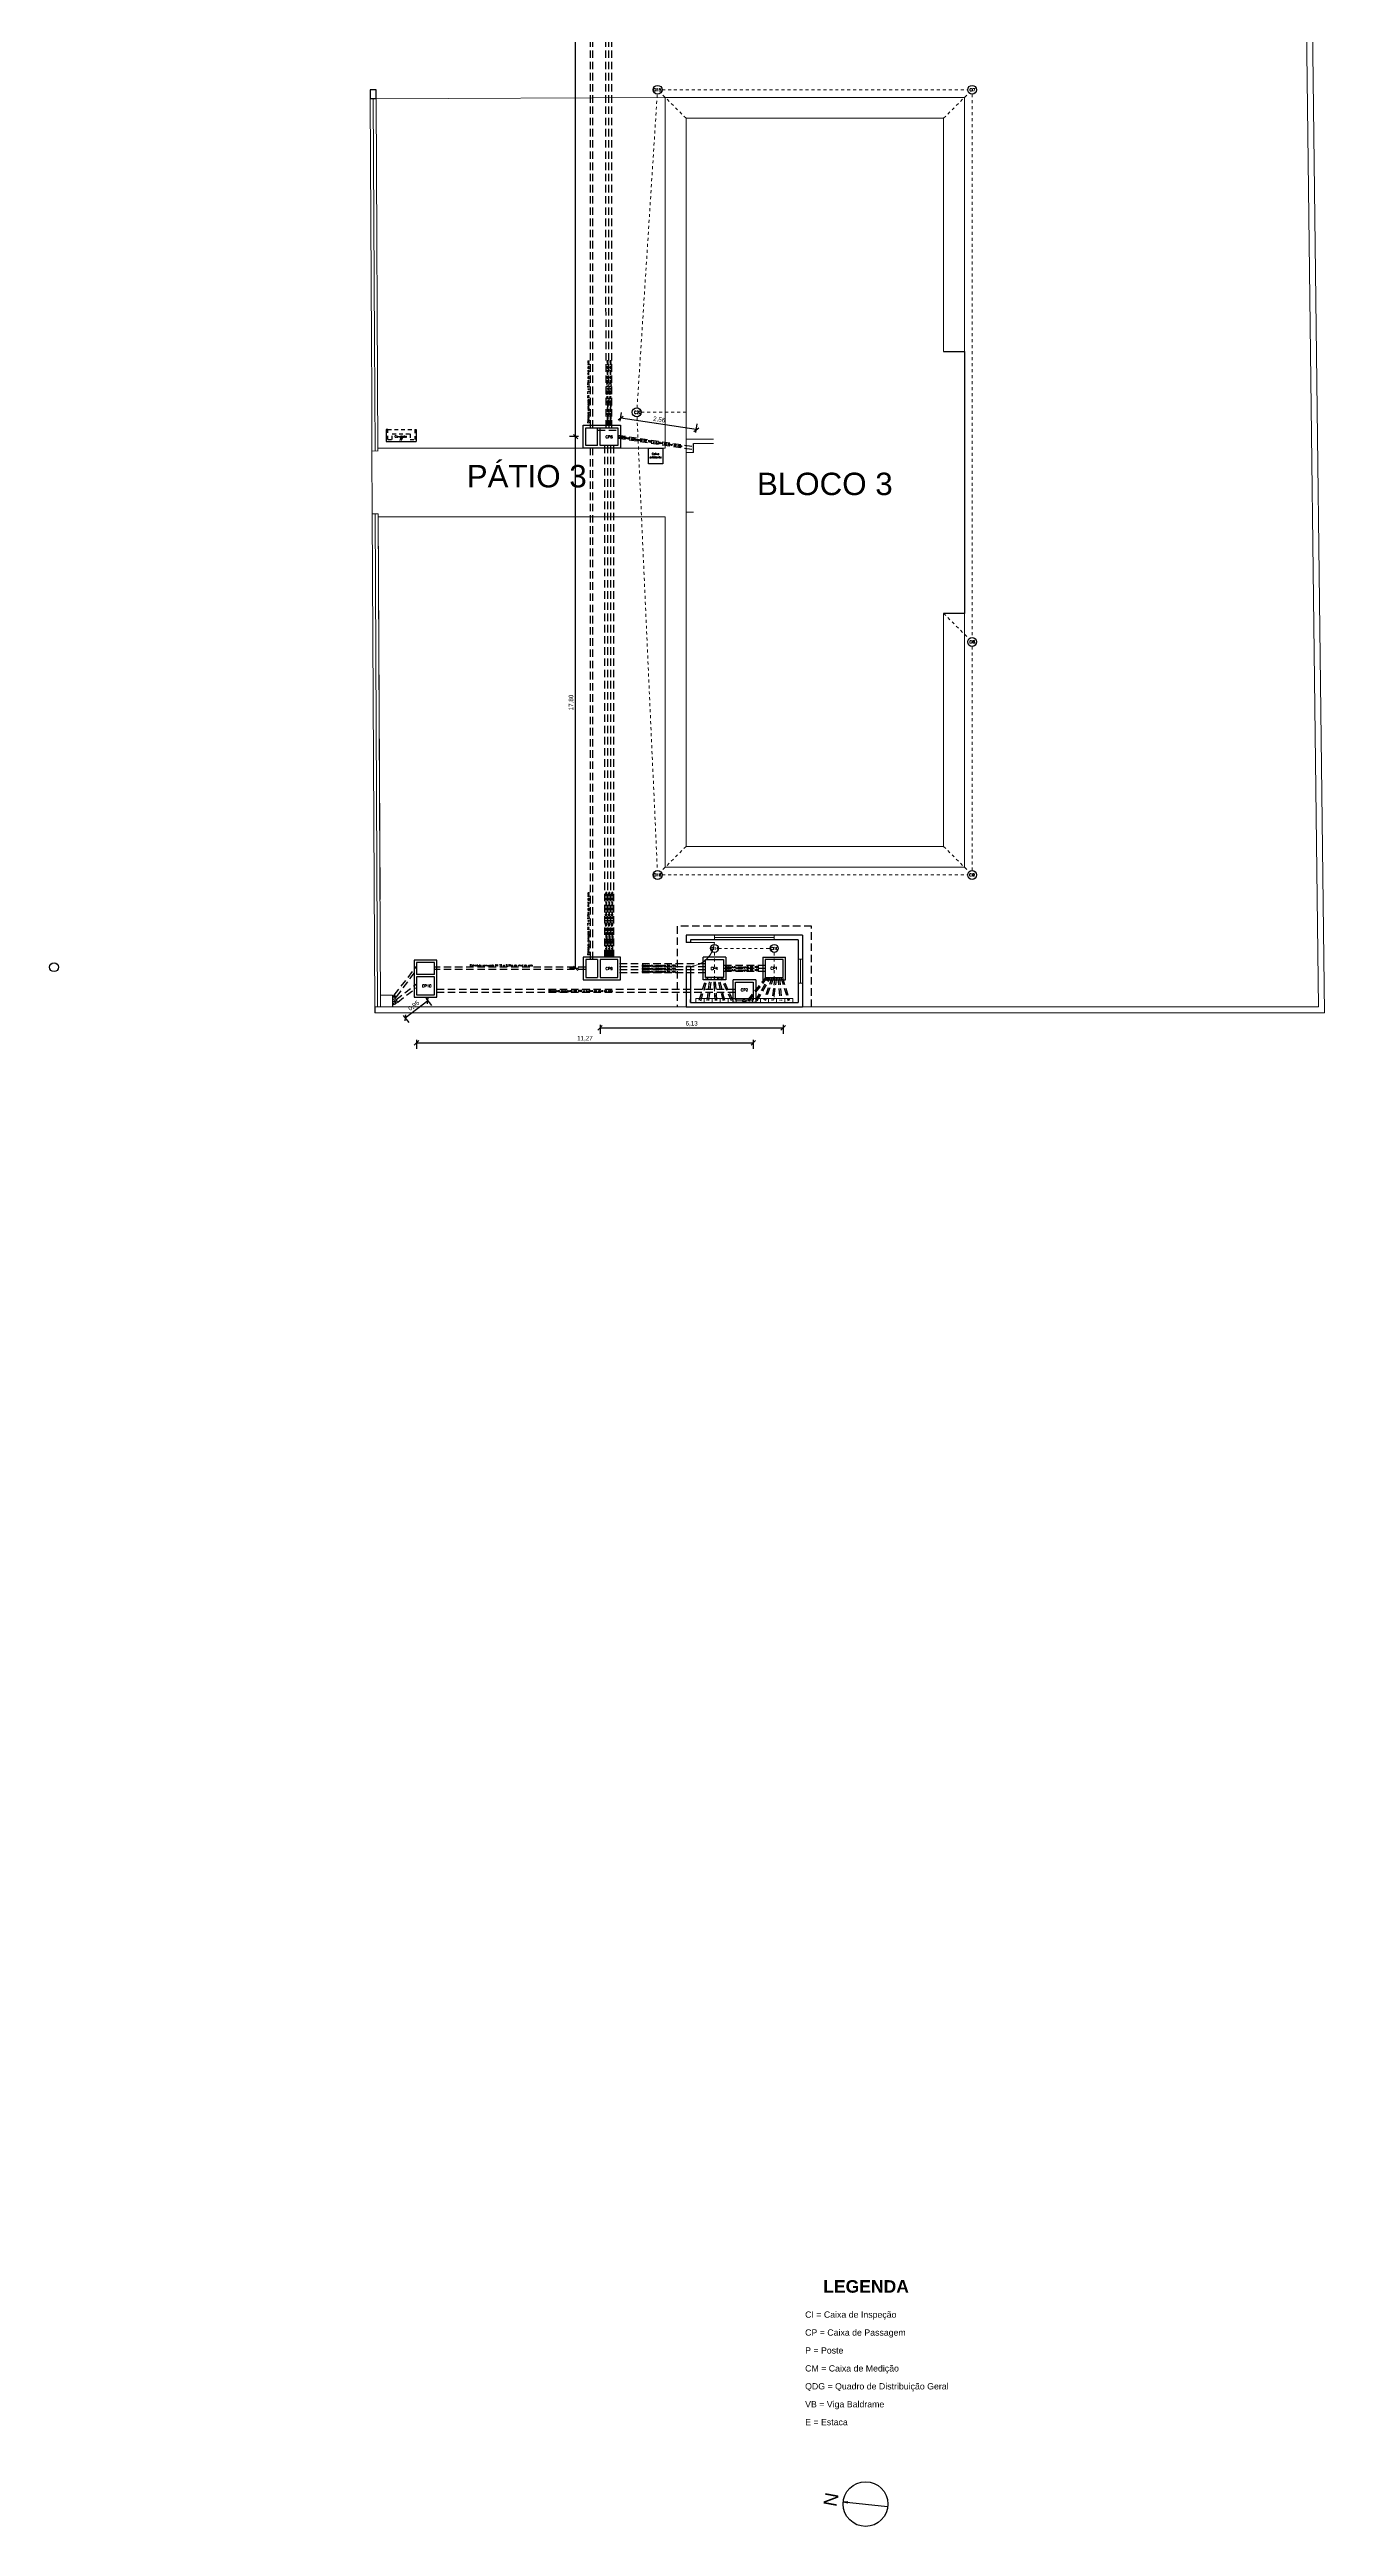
# Model space of a CAD drawing. Extents: x 0 to 11638, y -6007 to 0.
# Drawn here: x 9569.5 to 9612.2, y -5706.2 to -5623.3 of the extents above; entities that cross this region are included whole.
import ezdxf

# ---------------------------------------------------------------- set-up
doc = ezdxf.new("R2010")
doc.units = 0
for name, pattern in [('ACAD_ISO02W100', [15, 12, -3]), ('CACHE', [0.375, 0.25, -0.125]), ('HIDDEN2', [0.1875, 0.125, -0.0625])]:
    doc.linetypes.add(name, pattern=pattern)
doc.layers.get('0').update_dxf_attribs({"linetype": 'CONTINUOUS'})
doc.layers.get('Defpoints').update_dxf_attribs({"linetype": 'CONTINUOUS'})
for name, color, linetype, lineweight in [('ARQ - Alvenaria Alta', 251, 'CONTINUOUS', 13), ('ARQ - Alvenaria Média-Baixa', 252, 'CONTINUOUS', 20), ('ARQ - Esquadrias', 1, 'CONTINUOUS', 9), ('ARQ - Grades', 1, 'CONTINUOUS', 15), ('ARQ - Guias Calçadas Sarjetas', 254, 'CONTINUOUS', 20), ('ARQ - Textos', 4, 'CONTINUOUS', 5), ('ELE-FIXADOR GELCAM', 160, 'CONTINUOUS', 20), ('Elétrica', 30, 'CONTINUOUS', 20), ('Hidrossanitário - Água Fria', 5, 'CONTINUOUS', 5), ('Lógica - Dados Telefonia CFTV', 3, 'CONTINUOUS', 5)]:
    doc.layers.add(name, color=color, linetype=linetype, lineweight=lineweight)
doc.layers.add('ARQ - Cotas', color=1, linetype='CONTINUOUS')
doc.layers.add('ARQ - Projeções', color=253, linetype='CACHE')
doc.styles.add('ROMANS', font='romans.shx', dxfattribs={"height": 0.3})
doc.styles.get("Standard").update_dxf_attribs({"font": 'arial.ttf', "height": 0.15})
doc.dimstyles.get("Standard").update_dxf_attribs({"dimtxt": 0.1, "dimasz": 0.15, "dimexe": 0.2, "dimexo": 0.2, "dimgap": 0.05, "dimtad": 1, "dimzin": 0, "dimtxsty": 'STANDARD', "dimblk": 'OBLIQUE', "dimcen": 0.5, "dimclrd": 256, "dimclre": 256, "dimclrt": 256, "dimadec": 0, "dimazin": 0, "dimtfac": 1, "dimtmove": 0, "dimatfit": 3, "dimfxl": 0.1, "dimfxlon": 1, "dimtfillclr": 256, "dimtolj": 1, "dimtzin": 0, "dimlwd": -1, "dimarcsym": 0})

# ---------------------------------------------------------------- blocks, each defined once
blk = doc.blocks.new('22150758_2D_BACK')
at = {"linetype": 'Continuous', "extrusion": (0, 1, 2e-16)}
for p, q in [((36, 0, -43), (17, 0, -43)), ((38, 0, -44), (36, 0, -43)), ((36, 0, -28), (36, 0, -43)), ((38, 0, -44), (38, 0, -27)), ((76, 0, -44), (38, 0, -44)), ((78, 0, -46), (76, 0, -44)), ((76, 0, 44), (76, 0, -44)), ((87, 0, -46), (78, 0, -46)), ((78, 0, 46), (78, 0, -46)), ((87, 0, 46), (87, 0, -46)), ((17, 0, 43), (36, 0, 43)), ((38, 0, 44), (36, 0, 43)), ((36, 0, 43), (36, 0, 28)), ((76, 0, 44), (38, 0, 44)), ((38, 0, 44), (38, 0, 27)), ((78, 0, 46), (76, 0, 44)), ((87, 0, 46), (78, 0, 46))]:
    blk.add_line(p, q, dxfattribs=at)
for radius in [46, 37.5, 36]:
    blk.add_circle((0, 0), radius, dxfattribs=at)
blk = doc.blocks.new('26241006_2D_BACK')
for p, q in [((-53, 0), (-58, 0)), ((-51, 0), (-49, 0)), ((-51, 0), (-51, 0)), ((49, 0), (-49, 0)), ((49, 0, -51), (27, 0, -51)), ((27, 0, 51), (49, 0, 51)), ((49, 0, 51), (49, 0, 31)), ((49, 0, -31), (49, 0, -51)), ((51, 0), (49, 0)), ((49, 0, 51), (110, 0, 51)), ((49, 0, -51), (110, 0, -51)), ((51, 0), (51, 0)), ((53, 0), (58, 0)), ((110, 0), (58, 0)), ((110, 0, -51), (110, 0)), ((110, 0, 51), (110, 0))]:
    blk.add_line(p, q)
at = {"extrusion": (0, 1, 0)}
for radius in [57.7, 53.4, 50.8, 48.6]:
    blk.add_arc((0, 0), radius, 0, 180, dxfattribs=at)
at = {"extrusion": (0, -1, 0)}
for radius, start, end in [(57.7, 180, 0), (53.4, 180, 0), (50.8, 180, 0), (51.2, 180, 0), (51.2, 0, 180), (48.6, 180, 0)]:
    blk.add_arc((0, 0), radius, start, end, dxfattribs=at)
blk = doc.blocks.new('_Oblique')
at = {"layer": 'ARQ - Esquadrias', "color": 0, "lineweight": -2}
blk.add_line((-0.5, -0.5), (0.5, 0.5), dxfattribs=at)
blk = doc.blocks.new('*D894')
at = {"layer": 'ARQ - Cotas', "transparency": 16777216}
blk.add_line((9581.405, -5655.664), (9582.164, -5655.087), dxfattribs=at)
at = {"layer": 'ARQ - Cotas', "lineweight": -2, "transparency": 16777216}
for p, q in [((9582.103, -5655.008), (9582.285, -5655.247)), ((9581.345, -5655.584), (9581.526, -5655.823))]:
    blk.add_line(p, q, dxfattribs=at)
at = {"layer": 'Defpoints', "color": 0, "lineweight": -2, "transparency": 16777216}
for p in [(9581.785, -5654.589), (9582.164, -5655.087), (9581.026, -5655.166)]:
    blk.add_point(p, dxfattribs=at)
at = {"layer": 'ARQ - Cotas', "transparency": 16777216, "xscale": 0.15, "yscale": 0.15, "zscale": 0.15}
for p, rotation in [((9582.164, -5655.087), 37.22546594450614), ((9581.405, -5655.664), 217.2254659445061)]:
    blk.add_blockref('_Oblique', p, dxfattribs=dict(at, rotation=rotation))
at = {"layer": 'ARQ - Cotas', "lineweight": -2, "transparency": 16777216, "insert": (9581.7, -5655.264), "char_height": 0.15, "attachment_point": 5, "rotation": 37.22547}
blk.add_mtext('\\A1;0,95', dxfattribs=at)
blk = doc.blocks.new('*D895')
at = {"layer": 'ARQ - Cotas', "lineweight": -2, "transparency": 16777216}
for p, q in [((9581.785, -5656.4), (9581.785, -5656.7)), ((9593.059, -5656.4), (9593.059, -5656.7))]:
    blk.add_line(p, q, dxfattribs=at)
at = {"layer": 'ARQ - Cotas', "transparency": 16777216}
blk.add_line((9581.785, -5656.5), (9593.059, -5656.5), dxfattribs=at)
at = {"layer": 'Defpoints', "color": 0, "lineweight": -2, "transparency": 16777216}
for p in [(9581.785, -5654.819), (9593.059, -5654.819), (9593.059, -5656.5)]:
    blk.add_point(p, dxfattribs=at)
at = {"layer": 'ARQ - Cotas', "transparency": 16777216, "xscale": 0.15, "yscale": 0.15, "zscale": 0.15}
for p, rotation in [((9581.785, -5656.5), 180.0016642540058), ((9593.059, -5656.5), 0.0016642540058926)]:
    blk.add_blockref('_Oblique', p, dxfattribs=dict(at, rotation=rotation))
at = {"layer": 'ARQ - Cotas', "lineweight": -2, "transparency": 16777216, "insert": (9587.422, -5656.36), "char_height": 0.15, "attachment_point": 5, "rotation": 0.00166}
blk.add_mtext('\\A1;11,27', dxfattribs=at)
blk = doc.blocks.new('*D896')
at = {"layer": 'ARQ - Cotas', "lineweight": -2, "transparency": 16777216}
for p, q in [((9587.929, -5655.9), (9587.929, -5656.2)), ((9594.059, -5655.9), (9594.059, -5656.2))]:
    blk.add_line(p, q, dxfattribs=at)
at = {"layer": 'ARQ - Cotas', "transparency": 16777216}
blk.add_line((9587.929, -5656), (9594.059, -5656), dxfattribs=at)
at = {"layer": 'Defpoints', "color": 0, "lineweight": -2, "transparency": 16777216}
for p in [(9587.929, -5654.009), (9594.059, -5654.009), (9594.059, -5656)]:
    blk.add_point(p, dxfattribs=at)
at = {"layer": 'ARQ - Cotas', "transparency": 16777216, "xscale": 0.15, "yscale": 0.15, "zscale": 0.15, "rotation": 180}
blk.add_blockref('_Oblique', (9587.929, -5656), dxfattribs=at)
at = {"layer": 'ARQ - Cotas', "transparency": 16777216, "xscale": 0.15, "yscale": 0.15, "zscale": 0.15}
blk.add_blockref('_Oblique', (9594.059, -5656), dxfattribs=at)
at = {"layer": 'ARQ - Cotas', "lineweight": -2, "transparency": 16777216, "insert": (9590.994, -5655.86), "char_height": 0.15, "attachment_point": 5}
blk.add_mtext('\\A1;6,13', dxfattribs=at)
blk = doc.blocks.new('*D897')
at = {"layer": 'ARQ - Cotas', "lineweight": -2, "transparency": 16777216}
for p, q in [((9587.211, -5636.21), (9586.911, -5636.21)), ((9587.211, -5654.009), (9586.911, -5654.009))]:
    blk.add_line(p, q, dxfattribs=at)
at = {"layer": 'ARQ - Cotas', "transparency": 16777216}
blk.add_line((9587.111, -5654.009), (9587.111, -5636.21), dxfattribs=at)
at = {"layer": 'Defpoints', "color": 0, "lineweight": -2, "transparency": 16777216}
for p in [(9587.111, -5636.21), (9588.529, -5636.21), (9588.529, -5654.009)]:
    blk.add_point(p, dxfattribs=at)
at = {"layer": 'ARQ - Cotas', "transparency": 16777216, "xscale": 0.15, "yscale": 0.15, "zscale": 0.15}
for p, rotation in [((9587.111, -5636.21), 90), ((9587.111, -5654.009), 270)]:
    blk.add_blockref('_Oblique', p, dxfattribs=dict(at, rotation=rotation))
at = {"layer": 'ARQ - Cotas', "lineweight": -2, "transparency": 16777216, "insert": (9586.971, -5645.11), "char_height": 0.15, "attachment_point": 5, "rotation": 90}
blk.add_mtext('\\A1;17,80', dxfattribs=at)
blk = doc.blocks.new('*D898')
at = {"layer": 'ARQ - Cotas', "lineweight": -2, "transparency": 16777216}
for p, q in [((9588.606, -5635.694), (9588.651, -5635.397)), ((9591.136, -5636.074), (9591.181, -5635.777))]:
    blk.add_line(p, q, dxfattribs=at)
at = {"layer": 'ARQ - Cotas', "transparency": 16777216}
blk.add_line((9591.151, -5635.975), (9588.621, -5635.595), dxfattribs=at)
at = {"layer": 'Defpoints', "color": 0, "lineweight": -2, "transparency": 16777216}
for p in [(9588.621, -5635.595), (9588.529, -5636.21), (9591.059, -5636.59)]:
    blk.add_point(p, dxfattribs=at)
at = {"layer": 'ARQ - Cotas', "transparency": 16777216, "xscale": 0.15, "yscale": 0.15, "zscale": 0.15}
for p, rotation in [((9588.621, -5635.595), 171.4581606020173), ((9591.151, -5635.975), 351.4581606020173)]:
    blk.add_blockref('_Oblique', p, dxfattribs=dict(at, rotation=rotation))
at = {"layer": 'ARQ - Cotas', "lineweight": -2, "transparency": 16777216, "insert": (9589.907, -5635.647), "char_height": 0.15, "attachment_point": 5, "rotation": 351.45816}
blk.add_mtext('\\A1;2,56', dxfattribs=at)
blk = doc.blocks.new('*D899')
at = {"layer": 'ARQ - Cotas', "lineweight": -2, "transparency": 16777216}
for p, q in [((9587.204, -5604.534), (9586.904, -5604.534)), ((9587.211, -5636.21), (9586.911, -5636.21))]:
    blk.add_line(p, q, dxfattribs=at)
at = {"layer": 'ARQ - Cotas', "transparency": 16777216}
blk.add_line((9587.111, -5636.21), (9587.104, -5604.534), dxfattribs=at)
at = {"layer": 'Defpoints', "color": 0, "lineweight": -2, "transparency": 16777216}
for p in [(9587.104, -5604.534), (9587.442, -5604.534), (9587.449, -5636.21)]:
    blk.add_point(p, dxfattribs=at)
at = {"layer": 'ARQ - Cotas', "transparency": 16777216, "xscale": 0.15, "yscale": 0.15, "zscale": 0.15}
for p, rotation in [((9587.104, -5604.534), 90.01283621803883), ((9587.111, -5636.21), 270.0128362180389)]:
    blk.add_blockref('_Oblique', p, dxfattribs=dict(at, rotation=rotation))
at = {"layer": 'ARQ - Cotas', "lineweight": -2, "transparency": 16777216, "insert": (9587.248, -5620.372), "char_height": 0.15, "attachment_point": 5, "rotation": 270.01284}
blk.add_mtext('\\A1;31,68', dxfattribs=at)

msp = doc.modelspace()

# ---------------------------------------------------------------- linework, layer by layer
at = {"ltscale": 0.01, "transparency": 33554684}
for p, q in [((9599.429, -5633.355), (9600.134, -5633.355)), ((9600.134, -5642.125), (9600.134, -5633.355)), ((9600.134, -5642.125), (9599.429, -5642.125))]:
    msp.add_line(p, q, dxfattribs=at)
at = {"lineweight": -2}
for p, q in [((9589.549, -5637.12), (9589.549, -5636.59)), ((9589.549, -5636.59), (9590.029, -5636.59)), ((9590.029, -5636.59), (9590.029, -5637.12)), ((9591.059, -5636.74), (9591.059, -5636.44)), ((9590.029, -5637.12), (9589.549, -5637.12)), ((9580.386, -5655.3), (9580.386, -5655.5))]:
    msp.add_line(p, q, dxfattribs=at)
at = {"linetype": 'Continuous'}
for p, q in [((9594.709, -5652.899), (9590.809, -5652.899)), ((9590.959, -5653.143), (9590.809, -5653.143)), ((9594.559, -5653.049), (9590.959, -5653.049)), ((9594.559, -5653.049), (9594.559, -5655.149)), ((9594.709, -5652.899), (9594.709, -5655.299)), ((9590.809, -5653.943), (9590.809, -5655.299)), ((9590.959, -5653.943), (9590.809, -5653.943)), ((9590.959, -5653.943), (9590.959, -5655.149)), ((9580.582, -5654.899), (9580.982, -5654.901)), ((9580.982, -5654.901), (9580.98, -5655.301)), ((9590.959, -5655.149), (9590.959, -5655.055)), ((9590.959, -5655.149), (9594.559, -5655.149)), ((9590.809, -5655.299), (9594.709, -5655.299)), ((9596.077, -5705.332), (9596.223, -5705.328)), ((9596.077, -5705.332), (9597.551, -5705.493)), ((9596.077, -5705.332), (9596.219, -5705.367))]:
    msp.add_line(p, q, dxfattribs=at)
msp.add_circle((9596.814, -5705.412), 0.748)
at = {"layer": 'ARQ - Alvenaria Alta'}
for p, q in [((9611.972, -5655.3), (9610.768, -5556.217)), ((9612.174, -5655.5), (9610.965, -5556.016)), ((9591.059, -5636.74), (9590.809, -5636.74)), ((9591.059, -5638.74), (9590.809, -5638.74)), ((9611.972, -5655.3), (9580.386, -5655.3)), ((9612.174, -5655.5), (9580.387, -5655.5)), ((9612.173, -5655.3), (9612.172, -5655.3))]:
    msp.add_line(p, q, dxfattribs=at)
at = {"layer": 'ARQ - Alvenaria Alta', "lineweight": -2}
for p, q in [((9580.438, -5624.602), (9580.238, -5624.603)), ((9580.238, -5624.603), (9580.239, -5624.903)), ((9580.439, -5624.902), (9580.239, -5624.903)), ((9580.439, -5624.902), (9580.439, -5624.602)), ((9587.369, -5635.83), (9588.609, -5635.83)), ((9587.369, -5636.59), (9587.369, -5635.83)), ((9587.449, -5636.51), (9587.449, -5635.91)), ((9587.449, -5635.91), (9587.849, -5635.91)), ((9587.849, -5636.51), (9587.849, -5635.91)), ((9587.929, -5636.51), (9587.929, -5635.91)), ((9587.929, -5635.91), (9588.529, -5635.91)), ((9588.529, -5635.91), (9588.529, -5636.51)), ((9588.609, -5635.83), (9588.609, -5636.59)), ((9588.609, -5636.59), (9587.369, -5636.59)), ((9587.849, -5636.51), (9587.449, -5636.51)), ((9588.529, -5636.51), (9587.929, -5636.51)), ((9590.809, -5652.899), (9590.809, -5653.143)), ((9590.959, -5653.049), (9590.959, -5653.143)), ((9581.705, -5653.729), (9581.705, -5654.969)), ((9582.465, -5653.729), (9581.705, -5653.729)), ((9582.385, -5653.809), (9581.785, -5653.809)), ((9581.785, -5653.809), (9581.785, -5654.209)), ((9582.385, -5654.209), (9581.785, -5654.209)), ((9582.385, -5654.289), (9581.785, -5654.289)), ((9581.785, -5654.289), (9581.785, -5654.889)), ((9582.385, -5654.209), (9582.385, -5653.809)), ((9582.385, -5654.889), (9582.385, -5654.289)), ((9582.465, -5654.969), (9582.465, -5653.729)), ((9588.609, -5653.629), (9587.369, -5653.629)), ((9587.369, -5653.629), (9587.369, -5654.389)), ((9587.849, -5653.709), (9587.449, -5653.709)), ((9587.449, -5653.709), (9587.449, -5654.309)), ((9587.449, -5654.309), (9587.849, -5654.309)), ((9587.849, -5653.709), (9587.849, -5654.309)), ((9588.529, -5653.709), (9587.929, -5653.709)), ((9587.929, -5653.709), (9587.929, -5654.309)), ((9587.929, -5654.309), (9588.529, -5654.309)), ((9588.529, -5654.309), (9588.529, -5653.709)), ((9588.609, -5654.389), (9588.609, -5653.629)), ((9581.705, -5654.969), (9582.465, -5654.969)), ((9581.785, -5654.889), (9582.385, -5654.889)), ((9587.369, -5654.389), (9588.609, -5654.389))]:
    msp.add_line(p, q, dxfattribs=at)
at = {"layer": 'ARQ - Alvenaria Alta', "ltscale": 0.01, "transparency": 33554684}
for p, q in [((9590.809, -5649.925), (9590.809, -5625.555)), ((9590.809, -5625.555), (9599.429, -5625.555)), ((9599.429, -5633.355), (9599.429, -5625.555)), ((9590.809, -5636.29), (9591.726, -5636.29)), ((9591.059, -5636.44), (9591.726, -5636.44)), ((9599.429, -5649.925), (9599.429, -5642.125)), ((9599.429, -5649.925), (9590.809, -5649.925))]:
    msp.add_line(p, q, dxfattribs=at)
at = {"layer": 'ARQ - Alvenaria Média-Baixa'}
for p, q in [((9580.278, -5633.016), (9580.239, -5624.903)), ((9580.496, -5636.69), (9580.439, -5624.902)), ((9580.278, -5633.016), (9580.287, -5634.76)), ((9580.296, -5636.691), (9580.287, -5634.76)), ((9580.501, -5636.69), (9580.296, -5636.691)), ((9580.507, -5638.79), (9580.302, -5638.789)), ((9580.386, -5655.3), (9580.306, -5638.79)), ((9580.586, -5655.299), (9580.506, -5638.789)), ((9580.568, -5651.7), (9580.506, -5638.79))]:
    msp.add_line(p, q, dxfattribs=at)
at = {"layer": 'ARQ - Alvenaria Média-Baixa', "lineweight": -2}
for p, q in [((9580.826, -5635.97), (9580.776, -5635.97)), ((9580.776, -5635.97), (9580.776, -5636.37)), ((9581.726, -5635.97), (9581.776, -5635.97)), ((9581.776, -5635.97), (9581.776, -5636.37)), ((9580.776, -5636.37), (9581.776, -5636.37))]:
    msp.add_line(p, q, dxfattribs=at)
at = {"layer": 'ARQ - Alvenaria Média-Baixa', "linetype": 'HIDDEN2', "lineweight": -2}
for p, q in [((9580.826, -5636.31), (9580.826, -5635.97)), ((9580.826, -5635.97), (9581.726, -5635.97)), ((9581.726, -5635.97), (9581.726, -5636.31)), ((9580.826, -5636.31), (9580.976, -5636.31)), ((9580.976, -5636.31), (9580.976, -5636.12)), ((9580.976, -5636.12), (9581.576, -5636.12)), ((9581.576, -5636.12), (9581.576, -5636.31)), ((9581.576, -5636.31), (9581.726, -5636.31))]:
    msp.add_line(p, q, dxfattribs=at)
at = {"layer": 'ARQ - Esquadrias', "linetype": 'Continuous'}
for p, q in [((9590.959, -5653.143), (9591.759, -5653.143)), ((9591.759, -5652.899), (9591.759, -5653.049)), ((9591.759, -5652.974), (9593.759, -5652.974)), ((9593.759, -5652.899), (9593.759, -5653.049)), ((9594.559, -5653.699), (9594.709, -5653.699)), ((9594.634, -5654.499), (9594.634, -5653.699)), ((9594.559, -5654.499), (9594.709, -5654.499))]:
    msp.add_line(p, q, dxfattribs=at)
msp.add_arc((9590.883, -5653.068), 0.879, 274.9188, 355.07768, dxfattribs=at)
at = {"layer": 'ARQ - Grades'}
for p, q in [((9580.339, -5624.902), (9580.38, -5633.016)), ((9580.389, -5634.759), (9580.38, -5633.016)), ((9580.389, -5634.759), (9580.399, -5636.691)), ((9580.484, -5655.3), (9580.405, -5638.79))]:
    msp.add_line(p, q, dxfattribs=at)
at = {"layer": 'ARQ - Guias Calçadas Sarjetas', "ltscale": 0.01, "transparency": 33554684}
for p, q in [((9590.109, -5624.855), (9580.439, -5624.902)), ((9590.109, -5636.59), (9590.109, -5624.855)), ((9590.109, -5624.855), (9600.129, -5624.855)), ((9600.129, -5633.355), (9600.129, -5624.855)), ((9580.296, -5636.691), (9580.306, -5638.79)), ((9590.109, -5636.59), (9580.496, -5636.59)), ((9590.109, -5638.89), (9580.507, -5638.89)), ((9590.109, -5650.625), (9590.109, -5638.89)), ((9600.129, -5650.625), (9600.129, -5642.125)), ((9600.129, -5650.625), (9590.109, -5650.625))]:
    msp.add_line(p, q, dxfattribs=at)
at = {"layer": 'ARQ - Projeções', "linetype": 'CACHE'}
for p, q in [((9595.009, -5652.599), (9590.509, -5652.599)), ((9590.509, -5652.599), (9590.509, -5655.299)), ((9595.009, -5655.3), (9595.009, -5652.599))]:
    msp.add_line(p, q, dxfattribs=at)
at = {"layer": 'ELE-FIXADOR GELCAM', "color": 6, "linetype": 'ACAD_ISO02W100', "ltscale": 0.001}
for p, q in [((9589.168, -5635.244), (9589.844, -5624.75)), ((9590.809, -5625.555), (9589.96, -5624.707)), ((9590.004, -5624.601), (9600.233, -5624.601)), ((9599.429, -5625.555), (9600.277, -5624.707)), ((9600.383, -5624.751), (9600.383, -5642.93)), ((9589.166, -5635.544), (9589.847, -5650.73)), ((9590.809, -5635.394), (9589.309, -5635.394)), ((9599.429, -5642.125), (9600.277, -5642.974)), ((9600.383, -5650.73), (9600.383, -5643.23)), ((9590.809, -5649.925), (9589.96, -5650.774)), ((9599.429, -5649.925), (9600.277, -5650.774)), ((9590.004, -5650.88), (9600.233, -5650.88)), ((9591.759, -5653.473), (9591.759, -5655.019)), ((9591.893, -5653.339), (9593.624, -5653.339)), ((9593.759, -5653.473), (9593.759, -5655.019))]:
    msp.add_line(p, q, dxfattribs=at)
at = {"layer": 'Elétrica', "linetype": 'CACHE', "lineweight": -2}
for p, q in [((9588.129, -5635.91), (9588.126, -5618.88)), ((9588.229, -5635.91), (9588.226, -5618.88)), ((9588.329, -5635.91), (9588.326, -5618.88)), ((9588.079, -5636.51), (9588.079, -5653.709)), ((9588.179, -5636.51), (9588.179, -5653.709)), ((9588.279, -5636.51), (9588.279, -5653.709)), ((9588.379, -5636.51), (9588.379, -5653.709)), ((9588.529, -5636.16), (9591.059, -5636.54)), ((9588.529, -5636.261), (9591.059, -5636.641)), ((9591.459, -5653.859), (9588.529, -5653.859)), ((9591.459, -5653.959), (9588.529, -5653.959)), ((9591.459, -5654.059), (9588.529, -5654.059)), ((9591.459, -5654.159), (9588.529, -5654.159)), ((9591.25, -5655.076), (9591.492, -5654.309)), ((9591.297, -5655.092), (9591.545, -5654.309)), ((9591.519, -5655.081), (9591.613, -5654.309)), ((9591.568, -5655.087), (9591.664, -5654.309)), ((9591.789, -5655.086), (9591.734, -5654.309)), ((9591.839, -5655.082), (9591.784, -5654.309)), ((9592.059, -5655.09), (9591.853, -5654.309)), ((9592.108, -5655.078), (9591.904, -5654.309)), ((9592.331, -5655.094), (9591.971, -5654.309)), ((9592.376, -5655.074), (9592.026, -5654.309)), ((9593.459, -5653.909), (9592.059, -5653.909)), ((9593.459, -5654.009), (9592.059, -5654.009)), ((9593.459, -5654.109), (9592.059, -5654.109)), ((9592.874, -5655.068), (9593.477, -5654.309)), ((9592.913, -5655.1), (9593.541, -5654.309)), ((9593.142, -5655.072), (9593.58, -5654.309)), ((9593.185, -5655.096), (9593.638, -5654.309)), ((9593.682, -5654.309), (9593.41, -5655.076)), ((9593.735, -5654.309), (9593.457, -5655.092)), ((9593.783, -5654.309), (9593.679, -5655.081)), ((9593.834, -5654.309), (9593.728, -5655.087)), ((9593.884, -5654.309), (9593.949, -5655.086)), ((9593.934, -5654.309), (9593.999, -5655.082)), ((9593.983, -5654.309), (9594.22, -5655.091)), ((9594.035, -5654.309), (9594.268, -5655.077)), ((9581.095, -5655.059), (9581.785, -5654.526)), ((9581.156, -5655.14), (9581.785, -5654.652)), ((9592.459, -5654.719), (9582.385, -5654.719)), ((9592.459, -5654.819), (9582.385, -5654.819))]:
    msp.add_line(p, q, dxfattribs=at)
at = {"layer": 'Elétrica', "lineweight": -2}
for p, q in [((9592.139, -5653.629), (9591.379, -5653.629)), ((9591.379, -5654.389), (9591.379, -5653.629)), ((9591.459, -5654.309), (9591.459, -5653.709)), ((9591.459, -5653.709), (9592.059, -5653.709)), ((9592.059, -5654.309), (9591.459, -5654.309)), ((9592.059, -5653.709), (9592.059, -5654.309)), ((9592.139, -5653.629), (9592.139, -5654.389)), ((9593.379, -5653.629), (9594.139, -5653.629)), ((9593.379, -5653.629), (9593.379, -5654.389)), ((9593.459, -5653.709), (9593.459, -5654.309)), ((9594.059, -5653.709), (9593.459, -5653.709)), ((9593.459, -5654.309), (9594.059, -5654.309)), ((9594.059, -5654.309), (9594.059, -5653.709)), ((9594.139, -5654.389), (9594.139, -5653.629)), ((9592.139, -5654.389), (9591.379, -5654.389)), ((9593.139, -5654.389), (9592.379, -5654.389)), ((9592.379, -5655.149), (9592.379, -5654.389)), ((9593.139, -5655.149), (9592.379, -5655.149)), ((9592.459, -5655.069), (9592.459, -5654.469)), ((9592.459, -5654.469), (9593.059, -5654.469)), ((9593.059, -5655.069), (9592.459, -5655.069)), ((9593.059, -5654.469), (9593.059, -5655.069)), ((9593.139, -5654.389), (9593.139, -5655.149)), ((9593.379, -5654.389), (9594.139, -5654.389))]:
    msp.add_line(p, q, dxfattribs=at)
at = {"layer": 'Elétrica', "linetype": 'Continuous'}
for p, q in [((9591.139, -5655.019), (9594.379, -5655.019)), ((9591.139, -5655.019), (9591.139, -5655.149)), ((9591.409, -5655.019), (9591.409, -5655.149)), ((9591.679, -5655.019), (9591.679, -5655.149)), ((9591.949, -5655.019), (9591.949, -5655.149)), ((9592.219, -5655.019), (9592.219, -5655.149)), ((9592.489, -5655.019), (9592.489, -5655.149)), ((9593.029, -5655.019), (9593.029, -5655.149)), ((9593.299, -5655.019), (9593.299, -5655.149)), ((9593.569, -5655.019), (9593.569, -5655.149)), ((9593.839, -5655.019), (9593.839, -5655.149)), ((9594.109, -5655.019), (9594.109, -5655.149)), ((9594.379, -5655.019), (9594.379, -5655.149))]:
    msp.add_line(p, q, dxfattribs=at)
at = {"layer": 'Elétrica', "lineweight": -2}
for centre, radius in [((9589.854, -5624.601), 0.15), ((9600.383, -5624.601), 0.15), ((9589.159, -5635.394), 0.15), ((9600.383, -5643.08), 0.15), ((9589.854, -5650.88), 0.15), ((9600.383, -5650.88), 0.15), ((9591.759, -5653.339), 0.134), ((9593.759, -5653.339), 0.134), ((9569.654, -5653.968), 0.15)]:
    msp.add_circle(centre, radius, dxfattribs=at)
at = {"layer": 'Elétrica', "linetype": 'CACHE', "lineweight": -2}
msp.add_circle((9592.759, -5655.084), 0.05, dxfattribs=at)
at = {"layer": 'Lógica - Dados Telefonia CFTV', "linetype": 'CACHE', "lineweight": -2}
for p, q in [((9587.611, -5635.91), (9587.611, -5618.88)), ((9587.686, -5635.91), (9587.686, -5618.88)), ((9587.849, -5635.92), (9588.609, -5635.92)), ((9587.849, -5635.995), (9588.609, -5635.995)), ((9587.611, -5653.709), (9587.611, -5636.51)), ((9587.686, -5653.709), (9587.686, -5636.51)), ((9581.044, -5654.904), (9581.785, -5653.946)), ((9581.117, -5654.96), (9581.785, -5654.072)), ((9587.449, -5653.972), (9582.385, -5653.972)), ((9587.449, -5654.047), (9582.385, -5654.047))]:
    msp.add_line(p, q, dxfattribs=at)

# ---------------------------------------------------------------- block references
at = {"layer": 'Elétrica', "linetype": 'CACHE', "lineweight": -2, "extrusion": (-0.604634, 0.796503, 7.45504e-09), "xscale": 0.001, "yscale": 0.001, "zscale": 0.001, "rotation": 180.0000000001934}
msp.add_blockref('26241006_2D_BACK', (-4212.024, 0, -10297.381), dxfattribs=at)
at = {"layer": 'Lógica - Dados Telefonia CFTV', "linetype": 'CACHE', "lineweight": -2, "extrusion": (0.794722, -0.606973, 2e-16), "xscale": 0.001, "yscale": 0.001, "zscale": 0.001}
msp.add_blockref('22150758_2D_BACK', (1321.269, 0, 11046.691), dxfattribs=at)

# ---------------------------------------------------------------- texts
at = {"lineweight": -2, "insert": (9589.078, -5636.754), "char_height": 0.0675, "attachment_point": 1, "style": 'ROMANS'}
msp.add_mtext_dynamic_manual_height_columns('\\pxqc;Caixa\\Pexistente', width=1.41912, gutter_width=13.5, heights=[0], dxfattribs=at)
at = {"layer": 'ARQ - Textos', "linetype": 'Continuous', "ltscale": 0.01, "width": 1}
msp.add_text('N', height=0.449, rotation=79.36131, dxfattribs=at).set_placement((9595.837, -5705.522))
at = {"layer": 'ARQ - Textos', "linetype": 'Continuous', "char_height": 0.75, "attachment_point": 1}
for s, insert in [('PÁTIO 3', (9583.466, -5637.159)), ('BLOCO 3', (9593.182, -5637.416))]:
    msp.add_mtext_dynamic_manual_height_columns(s, width=40.70825, gutter_width=10.045, heights=[0], dxfattribs=dict(at, insert=insert))
at = {"layer": 'ARQ - Textos', "linetype": 'Continuous', "ltscale": 0.01, "attachment_point": 1}
for s, insert, char_height, width in [('\\pxt4;{\\fArial|b1|i0|c0|p34;LEGENDA}', (9595.398, -5697.916), 0.42, 12.90804), ('\\pxt4;CI = Caixa de Inspeção', (9594.793, -5698.964), 0.21, 6.45402), ('\\pxt4;CP = Caixa de Passagem', (9594.793, -5699.564), 0.21, 6.45402), ('\\pxt4;CM = Caixa de Medição', (9594.793, -5700.764), 0.21, 6.45402), ('\\pxt4;P = Poste', (9594.793, -5700.164), 0.21, 6.45402), ('\\pxt4;QDG = Quadro de Distribuição Geral', (9594.793, -5701.364), 0.21, 6.45402), ('\\pxt4;VB = Viga Baldrame', (9594.793, -5701.964), 0.21, 6.45402), ('\\pxt4;E = Estaca', (9594.793, -5702.564), 0.21, 6.45402)]:
    msp.add_mtext(s, dxfattribs=dict(at, insert=insert, char_height=char_height, width=width))
at = {"layer": 'Elétrica', "linetype": 'ByBlock', "attachment_point": 1, "style": 'ROMANS'}
for s, width, gutter_width, insert, char_height in [('CI15', 1.89216, 18, (9589.711, -5624.557), 0.09), ('CI7', 1.89216, 18, (9600.297, -5624.557), 0.09), ('C20', 1.89216, 18, (9589.071, -5635.351), 0.09), ('CP8', 1.89216, 18, (9588.114, -5636.173), 0.09), ('CI8', 1.89216, 18, (9600.291, -5643.037), 0.09), ('CI16', 1.89216, 18, (9589.714, -5650.837), 0.09), ('CI9', 1.89216, 18, (9600.284, -5650.837), 0.09), ('CI14', 1.89216, 18, (9591.632, -5653.296), 0.09), ('CI10', 1.89216, 18, (9593.633, -5653.296), 0.09), ('CP9', 1.89216, 18, (9588.114, -5653.972), 0.09), ('Eletroduto corrugado DN 100', 3.26052, 11.25, (9589.332, -5653.885), 0.05625), ('Eletroduto corrugado DN 100', 3.26052, 11.25, (9589.332, -5653.985), 0.05625), ('Eletroduto corrugado DN 100', 3.26052, 11.25, (9589.332, -5654.085), 0.05625), ('Eletroduto corrugado DN 100', 3.26052, 11.25, (9592.114, -5653.935), 0.05625), ('Eletroduto corrugado DN 100', 3.26052, 11.25, (9592.114, -5654.035), 0.05625), ('CP10', 1.89216, 18, (9581.97, -5654.552), 0.09), ('Eletroduto corrugado DN 100 a 0,35m do nível do solo', 3.26052, 11.25, (9586.205, -5654.734), 0.05625)]:
    msp.add_mtext_dynamic_manual_height_columns(s, width=width, gutter_width=gutter_width, heights=[0], dxfattribs=dict(at, insert=insert, char_height=char_height))
at = {"layer": 'Elétrica', "linetype": 'ByBlock', "style": 'ROMANS'}
for s, width, gutter_width, insert, char_height, attachment_point, rotation in [('Eletroduto corrugado DN 100 a 0,35m do nível do solo', 3.26052, 11.25, (9588.15, -5635.798), 0.05625, 1, 90), ('Eletroduto corrugado DN 100 a 0,35m do nível do solo', 3.26052, 11.25, (9588.25, -5635.798), 0.05625, 1, 90), ('Eletroduto corrugado DN 100 a 0,35m do nível do solo', 3.26052, 11.25, (9588.56, -5636.184), 0.05625, 1, 351.45816), ('Eletroduto corrugado DN 100 a 0,35m do nível do solo', 3.26052, 11.25, (9588.1, -5653.597), 0.05625, 1, 90), ('Eletroduto corrugado DN 100 a 0,35m do nível do solo', 3.26052, 11.25, (9588.2, -5653.597), 0.05625, 1, 90), ('Eletroduto corrugado DN 100 a 0,35m do nível do solo', 3.26052, 11.25, (9588.3, -5653.597), 0.05625, 1, 90), ('CP4', 1.89216, 18, (9591.634, -5653.966), 0.09, 1, 0.00176), ('CP1', 1.89216, 18, (9593.874, -5653.961), 0.09, 3, 359.99824), ('CP2', 1.89216, 18, (9592.641, -5654.686), 0.09, 1, 0.00176)]:
    msp.add_mtext_dynamic_manual_height_columns(s, width=width, gutter_width=gutter_width, heights=[0], dxfattribs=dict(at, insert=insert, char_height=char_height, attachment_point=attachment_point, rotation=rotation))
at = {"layer": 'Hidrossanitário - Água Fria', "linetype": 'ByBlock', "char_height": 0.072, "attachment_point": 1, "style": 'ROMANS'}
for s, insert in [('Cavalete', (9581.055, -5636.166)), ('AF', (9581.22, -5636.262))]:
    msp.add_mtext_dynamic_manual_height_columns(s, width=1.57765, gutter_width=14.4, heights=[0], dxfattribs=dict(at, insert=insert))
at = {"layer": 'Lógica - Dados Telefonia CFTV', "linetype": 'ByBlock', "char_height": 0.05625, "attachment_point": 1, "rotation": 90, "style": 'ROMANS'}
for insert in [(9587.507, -5635.76), (9587.507, -5653.559)]:
    msp.add_mtext_dynamic_manual_height_columns('Eletroduto corrugado DN 75 a 0,35m do nível do solo', width=3.26052, gutter_width=11.25, heights=[0], dxfattribs=dict(at, insert=insert))
at = {"layer": 'Lógica - Dados Telefonia CFTV', "linetype": 'ByBlock', "insert": (9583.577, -5653.877), "char_height": 0.05625, "attachment_point": 1, "style": 'ROMANS'}
msp.add_mtext_dynamic_manual_height_columns('Eletroduto corrugado DN 75 a 0,35m do nível do solo', width=3.26052, gutter_width=11.25, heights=[0], dxfattribs=at)

# ---------------------------------------------------------------- dimensions: what is measured, and where the dimension line sits
at = {"layer": 'ARQ - Cotas', "lineweight": -2}
for p1, p2, distance, picture, middle in [((9587.449, -5636.21), (9587.442, -5604.534), 0.338, '*D899', (9587.248, -5620.372)), ((9591.059, -5636.59), (9588.529, -5636.21), -0.622, '*D898', (9589.907, -5635.647)), ((9581.026, -5655.166), (9581.785, -5654.589), -0.626, '*D894', (9581.7, -5655.264)), ((9581.785, -5654.819), (9593.059, -5654.819), -1.681, '*D895', (9587.422, -5656.36))]:
    dim = msp.add_aligned_dim(p1=p1, p2=p2, distance=distance, dimstyle='STANDARD', dxfattribs=at)
    dim.commit()
    dim.dimension.update_dxf_attribs({"geometry": picture, "text_midpoint": middle})
dim = msp.add_linear_dim(base=(9587.111, -5636.21), p1=(9588.529, -5654.009), p2=(9588.529, -5636.21), angle=90, dimstyle='STANDARD', dxfattribs=at)
dim.commit()
dim.dimension.update_dxf_attribs({"geometry": '*D897', "text_midpoint": (9586.971, -5645.11)})
dim = msp.add_linear_dim(base=(9594.059, -5656), p1=(9587.929, -5654.009), p2=(9594.059, -5654.009), dimstyle='STANDARD', dxfattribs=at)
dim.commit()
dim.dimension.update_dxf_attribs({"geometry": '*D896', "text_midpoint": (9590.994, -5655.86)})

doc.saveas('drawing.dxf')
